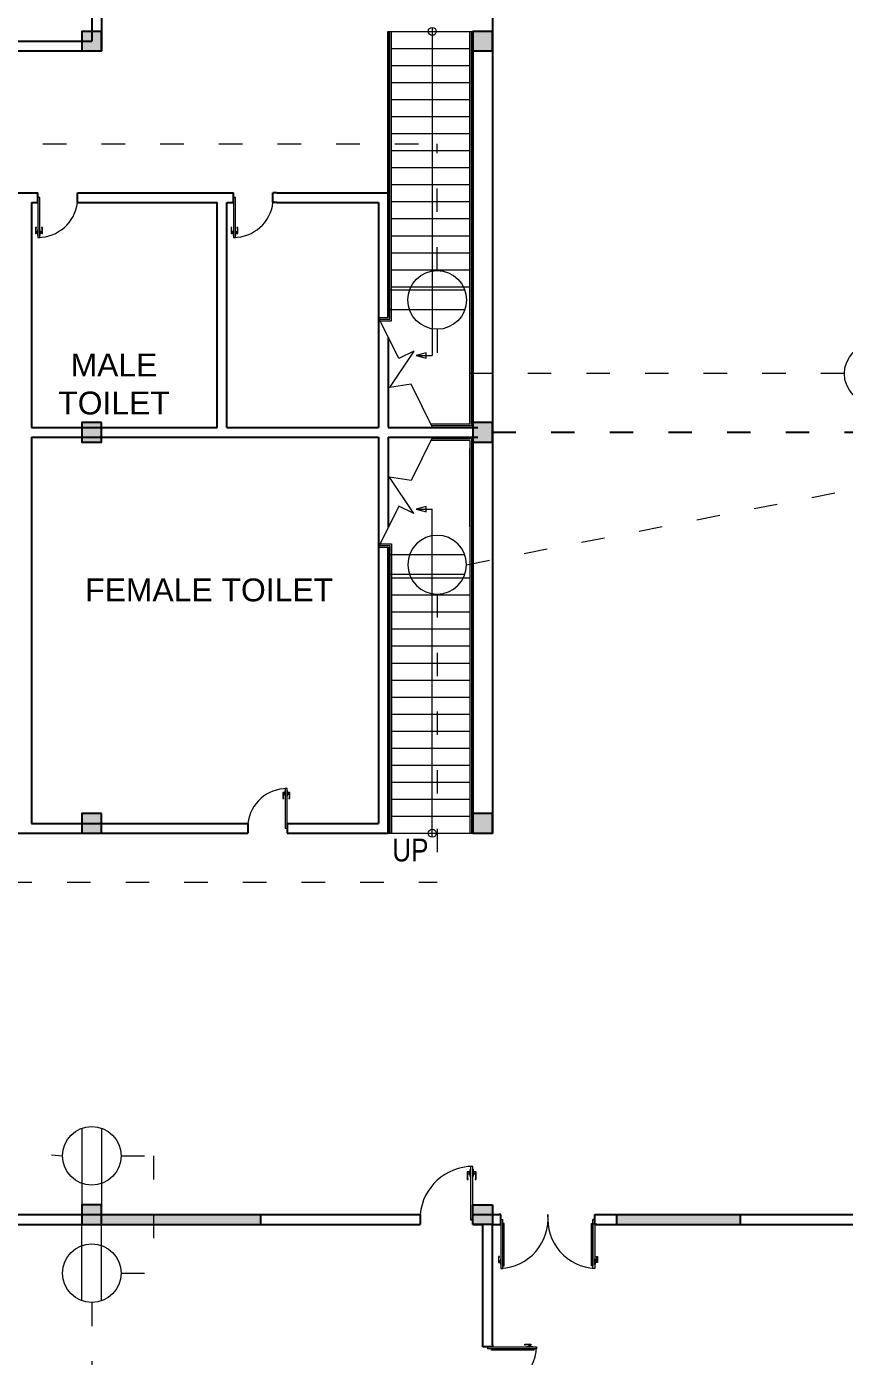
# Model space of a CAD drawing. Header units: millimetres. Extents: x 3339 to 2017737, y 4955 to 2748989.
# Drawn here: x 1141224 to 1153774, y 1247534 to 1267933 of the extents above; entities that cross this region are included whole.
import ezdxf

# ---------------------------------------------------------------- set-up
doc = ezdxf.new("R2010")
doc.units = ezdxf.units.MM
doc.header["$LTSCALE"] = 30
doc.linetypes.add('ACAD_ISO03W100', pattern=[30, 12, -18])
for name, color, linetype, lineweight in [('A-DETL-GENF', 92, 'Continuous', 13), ('A-DOOR', 31, 'Continuous', 13), ('outlet', 3, 'Continuous', 13), ('power lines', 3, 'ACAD_ISO03W100', 13), ('STAIR', 1, 'Continuous', 5), ('T-WAL', 4, 'Continuous', 5)]:
    doc.layers.add(name, color=color, linetype=linetype, lineweight=lineweight)
doc.layers.add('broken line', color=7, linetype='ACAD_ISO03W100', plot=False)
doc.layers.add('TEXT', color=7, linetype='Continuous')
doc.layers.add('window', color=92, linetype='Continuous')
doc.styles.add('Arial Narrow', font='ARIALN.TTF', dxfattribs={"height": 200})
doc.styles.get("Standard").update_dxf_attribs({"font": 'arial.ttf'})

# ---------------------------------------------------------------- blocks, each defined once
blk = doc.blocks.new('single door no base 1')
at = {"color": 0}
blk.add_line((51788, 22093), (51785, 22093), dxfattribs=at)
at = {"layer": 'A-DETL-GENF'}
for p, q in [((51748, 22864), (51741, 22858)), ((51741, 22858), (51741, 22756)), ((51748, 22750), (51748, 22864)), ((51788, 22864), (51788, 22750)), ((51794, 22858), (51788, 22864)), ((51794, 22756), (51794, 22858)), ((51710, 22826), (51697, 22826)), ((51697, 22826), (51697, 22788)), ((51708, 22788), (51697, 22788)), ((51697, 22788), (51697, 22706)), ((51697, 22788), (51710, 22788)), ((51708, 22718), (51697, 22706)), ((51697, 22706), (51716, 22706)), ((51708, 22718), (51708, 22788)), ((51716, 22718), (51708, 22718)), ((51710, 22788), (51710, 22826)), ((51741, 22823), (51710, 22823)), ((51710, 22823), (51710, 22791)), ((51710, 22791), (51741, 22791)), ((51716, 22706), (51716, 22718)), ((51741, 22791), (51741, 22823)), ((51741, 22756), (51748, 22750)), ((51788, 22750), (51794, 22756)), ((51826, 22823), (51794, 22823)), ((51794, 22823), (51794, 22791)), ((51794, 22791), (51826, 22791)), ((51827, 22718), (51819, 22718)), ((51819, 22718), (51819, 22706)), ((51819, 22706), (51839, 22706)), ((51839, 22826), (51826, 22826)), ((51826, 22826), (51826, 22788)), ((51826, 22791), (51826, 22823)), ((51826, 22788), (51839, 22788)), ((51839, 22788), (51827, 22788)), ((51827, 22788), (51827, 22718)), ((51827, 22718), (51839, 22706)), ((51839, 22788), (51839, 22826)), ((51839, 22706), (51839, 22788))]:
    blk.add_line(p, q, dxfattribs=at)
at = {"layer": 'A-DOOR', "lineweight": 18}
for p, q in [((51788, 22907), (51748, 22907)), ((51748, 22907), (51748, 22093)), ((51788, 22093), (51788, 22907)), ((51748, 22093), (51788, 22093))]:
    blk.add_line(p, q, dxfattribs=at)
at = {"layer": 'A-DOOR'}
blk.add_arc((51788, 22093), 814, 90, 174.7134, dxfattribs=at)
blk = doc.blocks.new('Poste with lines')
h = blk.add_hatch(color=2)
h.dxf.hatch_style = 1
h.paths.add_polyline_path([(13203, 12318), (12903, 12318), (12903, 12018), (13203, 12018)])
at = {"color": 0}
for p, q in [((12903, 12018), (12903, 12318)), ((12903, 12318), (13203, 12318)), ((13203, 12318), (13203, 12018)), ((12903, 12018), (12903, 12168)), ((12903, 12018), (13053, 12018)), ((13053, 12018), (12903, 12018)), ((13203, 12018), (12903, 12018))]:
    blk.add_line(p, q, dxfattribs=at)
blk = doc.blocks.new('outet')
at = {"layer": 'outlet', "linetype": 'ByBlock'}
for p, q in [((151671, 60292), (151671, 59118)), ((151971, 60292), (151971, 59118))]:
    blk.add_line(p, q, dxfattribs=at)
blk.add_circle((151821, 59868), 450, dxfattribs=at)

msp = doc.modelspace()

# ---------------------------------------------------------------- hatches: boundary and pattern name
h = msp.add_hatch(color=2)
h.dxf.hatch_style = 1
h.paths.add_polyline_path([(1142374.279, 1267859.357), (1142074.279, 1267859.357), (1142074.279, 1267559.357), (1142374.279, 1267559.357)])
h = msp.add_hatch(color=2)
h.dxf.hatch_style = 1
h.paths.add_polyline_path([(1148374.279, 1267859.357), (1148074.279, 1267859.357), (1148074.279, 1267559.357), (1148374.279, 1267559.357)])
h = msp.add_hatch(color=2)
h.dxf.hatch_style = 1
h.paths.add_polyline_path([(1142374.279, 1261859.357), (1142074.279, 1261859.357), (1142074.279, 1261559.357), (1142374.279, 1261559.357)])
h = msp.add_hatch(color=2)
h.dxf.hatch_style = 1
h.paths.add_polyline_path([(1148374.279, 1261859.357), (1148074.279, 1261859.357), (1148074.279, 1261559.357), (1148374.279, 1261559.357)])
h = msp.add_hatch(color=2)
h.dxf.hatch_style = 1
h.paths.add_polyline_path([(1142374.279, 1255859.357), (1142074.279, 1255859.357), (1142074.279, 1255559.357), (1142374.279, 1255559.357)])
h = msp.add_hatch(color=2)
h.dxf.hatch_style = 1
h.paths.add_polyline_path([(1148374.279, 1255859.357), (1148074.279, 1255859.357), (1148074.279, 1255559.357), (1148374.279, 1255559.357)])
h = msp.add_hatch(color=2)
h.dxf.hatch_style = 1
h.paths.add_polyline_path([(1142374.279, 1249859.357), (1142074.279, 1249859.357), (1142074.279, 1249559.357), (1142374.279, 1249559.357)])
at = {"layer": 'window'}
h = msp.add_hatch(color=256, dxfattribs=at)
h.dxf.hatch_style = 1
h.paths.add_polyline_path([(1140174.279, 1238859.357), (1138274.279, 1238859.357), (1138274.279, 1238709.357), (1140174.279, 1238709.357)])
h.paths.add_polyline_path([(1146174.279, 1238859.357), (1144274.279, 1238859.357), (1144274.279, 1238709.357), (1145224.279, 1238709.357), (1146174.279, 1238709.357)])
h.paths.add_polyline_path([(1152174.279, 1238859.357), (1150274.279, 1238859.357), (1150274.279, 1238709.357), (1152174.279, 1238709.357)])
h.paths.add_polyline_path([(1158174.279, 1238859.357), (1156274.279, 1238859.357), (1156274.279, 1238709.357), (1158174.279, 1238709.357)])
h.paths.add_polyline_path([(1164174.279, 1238859.357), (1162274.279, 1238859.357), (1162274.279, 1238709.357), (1164174.279, 1238709.357)])
h.paths.add_polyline_path([(1170674.279, 1238859.357), (1168774.279, 1238859.357), (1168774.279, 1238709.357), (1170674.279, 1238709.357)])
h.paths.add_polyline_path([(1176374.279, 1238859.357), (1175274.279, 1238859.357), (1175274.279, 1238709.357), (1176374.279, 1238709.357)])
h.paths.add_polyline_path([(1176624.279, 1249709.357), (1175274.279, 1249709.357), (1175274.279, 1249559.357), (1176624.279, 1249559.357)])
h.paths.add_polyline_path([(1170674.279, 1249709.357), (1168774.279, 1249709.357), (1168774.279, 1249559.357), (1170674.279, 1249559.357)])
h.paths.add_polyline_path([(1164174.279, 1249709.357), (1162274.279, 1249709.357), (1162274.279, 1249559.357), (1164174.279, 1249559.357)])
h.paths.add_polyline_path([(1158174.279, 1249709.357), (1156274.279, 1249709.357), (1156274.279, 1249559.357), (1158174.279, 1249559.357)])
h.paths.add_polyline_path([(1152174.279, 1249709.357), (1150274.279, 1249709.357), (1150274.279, 1249559.357), (1152174.279, 1249559.357)])
h.paths.add_polyline_path([(1144819.011, 1249709.357), (1142374.279, 1249709.357), (1142374.279, 1249559.357), (1144819.011, 1249559.357)])

# ---------------------------------------------------------------- linework, layer by layer
at = {"color": 0}
for p, q in [((1148374.279, 1279259.357), (1148374.279, 1255559.357)), ((1142224.279, 1270184.357), (1142224.279, 1267709.357)), ((1142374.279, 1270034.357), (1142374.279, 1267559.357)), ((1146774.279, 1263470.469), (1146774.279, 1267859.357)), ((1148074.279, 1261784.357), (1148074.279, 1267859.357)), ((1136224.279, 1267709.357), (1142224.279, 1267709.357)), ((1146774.279, 1267742.691), (1146774.279, 1264142.691)), ((1136224.279, 1267559.357), (1142374.279, 1267559.357)), ((1139205.155, 1265384.357), (1141399.279, 1265384.357)), ((1141299.279, 1265234.357), (1141299.279, 1261784.357)), ((1141299.279, 1265234.357), (1141399.279, 1265234.357)), ((1141399.279, 1265234.357), (1141399.279, 1265384.357)), ((1142005.155, 1265384.357), (1144399.279, 1265384.357)), ((1142005.155, 1265234.357), (1144149.279, 1265234.357)), ((1144149.279, 1261784.357), (1144149.279, 1265234.357)), ((1144299.279, 1265234.357), (1144399.279, 1265234.357)), ((1144299.279, 1261784.357), (1144299.279, 1265234.357)), ((1144399.279, 1265234.357), (1144399.279, 1265384.357)), ((1145066.779, 1265384.357), (1146774.279, 1265384.357)), ((1145066.779, 1265234.357), (1146624.279, 1265234.357)), ((1146624.279, 1265234.357), (1146624.279, 1261784.357)), ((1146774.279, 1265384.357), (1146774.279, 1263470.469)), ((1146774.279, 1263165.987), (1146774.279, 1261784.357)), ((1141299.279, 1261784.357), (1144149.279, 1261784.357)), ((1144299.279, 1261784.357), (1146624.279, 1261784.357)), ((1146774.279, 1261784.357), (1148149.279, 1261784.357)), ((1141299.279, 1261634.357), (1141299.279, 1255709.357)), ((1141299.279, 1261634.357), (1146624.279, 1261634.357)), ((1146624.279, 1261634.357), (1146624.279, 1255709.357)), ((1146774.279, 1261634.357), (1146774.279, 1260252.728)), ((1146774.279, 1261634.357), (1148149.279, 1261634.357)), ((1148074.279, 1261634.357), (1148074.279, 1255559.357)), ((1146774.279, 1259948.246), (1146774.279, 1255559.357)), ((1141299.279, 1255709.357), (1144585.279, 1255709.357)), ((1145224.279, 1255709.357), (1146624.279, 1255709.357)), ((1145224.279, 1255709.357), (1145224.279, 1255559.357)), ((1145224.279, 1255709.357), (1145224.279, 1255559.357)), ((1139305.155, 1255559.357), (1144556.779, 1255559.357)), ((1145224.279, 1255559.357), (1146774.279, 1255559.357)), ((1148149.279, 1255559.357), (1148299.279, 1255559.357)), ((1136374.279, 1249709.357), (1147263.742, 1249709.357)), ((1147263.742, 1249709.357), (1147263.742, 1249559.357)), ((1148074.279, 1249709.357), (1148474.279, 1249709.357)), ((1149974.279, 1249709.357), (1176724.279, 1249709.357)), ((1139224.279, 1249559.357), (1147263.742, 1249559.357)), ((1142224.279, 1249559.357), (1142374.279, 1249559.357)), ((1142374.279, 1249559.357), (1147263.742, 1249559.357)), ((1148034.279, 1249634.357), (1148074.279, 1249634.357)), ((1148224.279, 1247709.357), (1148224.279, 1249559.357)), ((1148374.279, 1249559.357), (1148502.779, 1249559.357)), ((1148374.279, 1247709.357), (1148374.279, 1249559.357)), ((1148374.279, 1249559.357), (1148474.279, 1249559.357)), ((1149945.779, 1249559.357), (1176624.279, 1249559.357))]:
    msp.add_line(p, q, dxfattribs=at)
for p, q in [((1148074.279, 1267859.357), (1148074.279, 1261784.357)), ((1142005.155, 1265234.357), (1142005.155, 1265384.357)), ((1145066.779, 1265384.357), (1145005.155, 1265384.357)), ((1145005.155, 1265234.357), (1145005.155, 1265384.357)), ((1145066.779, 1265234.357), (1145005.155, 1265234.357)), ((1146774.279, 1263470.469), (1146774.279, 1265384.357)), ((1148074.279, 1261634.357), (1148074.279, 1255559.357)), ((1146774.279, 1255559.357), (1146774.279, 1259948.246)), ((1144556.779, 1255709.357), (1144618.404, 1255709.357)), ((1144618.404, 1255709.357), (1144618.404, 1255559.357)), ((1144556.779, 1255559.357), (1144618.404, 1255559.357)), ((1148502.779, 1249709.357), (1148474.279, 1249709.357)), ((1148502.779, 1249559.357), (1148502.779, 1249709.357)), ((1149945.779, 1249559.357), (1149945.779, 1249709.357)), ((1149945.779, 1249709.357), (1149974.279, 1249709.357)), ((1148474.279, 1249559.357), (1148502.779, 1249559.357)), ((1149974.279, 1249559.357), (1149945.779, 1249559.357)), ((1148224.279, 1247680.857), (1148224.279, 1247709.357)), ((1148374.279, 1247680.857), (1148224.279, 1247680.857)), ((1148374.279, 1247709.357), (1148374.279, 1247680.857))]:
    msp.add_line(p, q)
for points in [[(1142374.279, 1267859.357), (1142074.279, 1267859.357), (1142074.279, 1267559.357), (1142374.279, 1267559.357), (1142374.279, 1267859.357)], [(1148374.279, 1267859.357), (1148074.279, 1267859.357), (1148074.279, 1267559.357), (1148374.279, 1267559.357), (1148374.279, 1267859.357)], [(1142374.279, 1261859.357), (1142074.279, 1261859.357), (1142074.279, 1261559.357), (1142374.279, 1261559.357), (1142374.279, 1261859.357)], [(1148374.279, 1261859.357), (1148074.279, 1261859.357), (1148074.279, 1261559.357), (1148374.279, 1261559.357), (1148374.279, 1261859.357)], [(1142374.279, 1255859.357), (1142074.279, 1255859.357), (1142074.279, 1255559.357), (1142374.279, 1255559.357), (1142374.279, 1255859.357)], [(1148374.279, 1255859.357), (1148074.279, 1255859.357), (1148074.279, 1255559.357), (1148374.279, 1255559.357), (1148374.279, 1255859.357)], [(1142374.279, 1249859.357), (1142074.279, 1249859.357), (1142074.279, 1249559.357), (1142374.279, 1249559.357), (1142374.279, 1249859.357)]]:
    msp.add_lwpolyline(points, close=True)
at = {"layer": 'A-DETL-GENF'}
for p, q in [((1141361.179, 1264849.95), (1141361.179, 1264788.145)), ((1141375.55, 1264849.95), (1141361.179, 1264849.95)), ((1141369.765, 1264841.059), (1141361.179, 1264849.645)), ((1141361.179, 1264788.145), (1141369.765, 1264788.145)), ((1141370.704, 1264788.145), (1141361.179, 1264788.145)), ((1141361.179, 1264788.145), (1141361.179, 1264759.57)), ((1141369.765, 1264788.145), (1141369.765, 1264841.059)), ((1141369.765, 1264841.059), (1141375.55, 1264841.059)), ((1141370.704, 1264759.57), (1141370.704, 1264788.145)), ((1141370.704, 1264785.764), (1141370.704, 1264761.951)), ((1141394.517, 1264785.764), (1141370.704, 1264785.764)), ((1141375.55, 1264841.059), (1141375.55, 1264849.95)), ((1141399.279, 1264816.72), (1141394.517, 1264811.957)), ((1141394.517, 1264811.957), (1141394.517, 1264735.757)), ((1141394.517, 1264761.951), (1141394.517, 1264785.764)), ((1141399.279, 1264730.995), (1141399.279, 1264816.72)), ((1141434.042, 1264811.957), (1141429.279, 1264816.72)), ((1141429.279, 1264816.72), (1141429.279, 1264730.995)), ((1141434.042, 1264735.757), (1141434.042, 1264811.957)), ((1141457.854, 1264785.764), (1141434.042, 1264785.764)), ((1141434.042, 1264785.764), (1141434.042, 1264761.951)), ((1141467.379, 1264849.95), (1141453.009, 1264849.95)), ((1141453.009, 1264849.95), (1141453.009, 1264841.059)), ((1141453.009, 1264841.059), (1141458.794, 1264841.059)), ((1141457.854, 1264788.145), (1141457.854, 1264759.57)), ((1141467.379, 1264788.145), (1141457.854, 1264788.145)), ((1141457.854, 1264761.951), (1141457.854, 1264785.764)), ((1141458.794, 1264841.059), (1141467.379, 1264849.645)), ((1141458.794, 1264841.059), (1141458.794, 1264788.145)), ((1141458.794, 1264788.145), (1141467.379, 1264788.145)), ((1141467.379, 1264788.145), (1141467.379, 1264849.95)), ((1141467.379, 1264759.57), (1141467.379, 1264788.145)), ((1144361.179, 1264849.95), (1144361.179, 1264788.145)), ((1144375.55, 1264849.95), (1144361.179, 1264849.95)), ((1144369.765, 1264841.059), (1144361.179, 1264849.645)), ((1144361.179, 1264788.145), (1144369.765, 1264788.145)), ((1144370.704, 1264788.145), (1144361.179, 1264788.145)), ((1144361.179, 1264788.145), (1144361.179, 1264759.57)), ((1144369.765, 1264788.145), (1144369.765, 1264841.059)), ((1144369.765, 1264841.059), (1144375.55, 1264841.059)), ((1144370.704, 1264759.57), (1144370.704, 1264788.145)), ((1144370.704, 1264785.764), (1144370.704, 1264761.951)), ((1144394.517, 1264785.764), (1144370.704, 1264785.764)), ((1144375.55, 1264841.059), (1144375.55, 1264849.95)), ((1144399.279, 1264816.72), (1144394.517, 1264811.957)), ((1144394.517, 1264811.957), (1144394.517, 1264735.757)), ((1144394.517, 1264761.951), (1144394.517, 1264785.764)), ((1144399.279, 1264730.995), (1144399.279, 1264816.72)), ((1144434.042, 1264811.957), (1144429.279, 1264816.72)), ((1144429.279, 1264816.72), (1144429.279, 1264730.995)), ((1144434.042, 1264735.757), (1144434.042, 1264811.957)), ((1144457.854, 1264785.764), (1144434.042, 1264785.764)), ((1144434.042, 1264785.764), (1144434.042, 1264761.951)), ((1144467.379, 1264849.95), (1144453.009, 1264849.95)), ((1144453.009, 1264849.95), (1144453.009, 1264841.059)), ((1144453.009, 1264841.059), (1144458.794, 1264841.059)), ((1144457.854, 1264788.145), (1144457.854, 1264759.57)), ((1144467.379, 1264788.145), (1144457.854, 1264788.145)), ((1144457.854, 1264761.951), (1144457.854, 1264785.764)), ((1144458.794, 1264841.059), (1144467.379, 1264849.645)), ((1144458.794, 1264841.059), (1144458.794, 1264788.145)), ((1144458.794, 1264788.145), (1144467.379, 1264788.145)), ((1144467.379, 1264788.145), (1144467.379, 1264849.95)), ((1144467.379, 1264759.57), (1144467.379, 1264788.145)), ((1141361.179, 1264759.57), (1141370.704, 1264759.57)), ((1141370.704, 1264761.951), (1141394.517, 1264761.951)), ((1141394.517, 1264735.757), (1141399.279, 1264730.995)), ((1141429.279, 1264730.995), (1141434.042, 1264735.757)), ((1141434.042, 1264761.951), (1141457.854, 1264761.951)), ((1141457.854, 1264759.57), (1141467.379, 1264759.57)), ((1144361.179, 1264759.57), (1144370.704, 1264759.57)), ((1144370.704, 1264761.951), (1144394.517, 1264761.951)), ((1144394.517, 1264735.757), (1144399.279, 1264730.995)), ((1144429.279, 1264730.995), (1144434.042, 1264735.757)), ((1144434.042, 1264761.951), (1144457.854, 1264761.951)), ((1144457.854, 1264759.57), (1144467.379, 1264759.57)), ((1145165.704, 1256184.145), (1145156.179, 1256184.145)), ((1145156.179, 1256184.145), (1145156.179, 1256155.57)), ((1145164.765, 1256155.57), (1145156.179, 1256155.57)), ((1145156.179, 1256155.57), (1145156.179, 1256093.765)), ((1145156.179, 1256155.57), (1145165.704, 1256155.57)), ((1145164.765, 1256102.655), (1145156.179, 1256094.07)), ((1145156.179, 1256093.765), (1145170.55, 1256093.765)), ((1145164.765, 1256102.655), (1145164.765, 1256155.57)), ((1145170.55, 1256102.655), (1145164.765, 1256102.655)), ((1145165.704, 1256155.57), (1145165.704, 1256184.145)), ((1145189.517, 1256181.764), (1145165.704, 1256181.764)), ((1145165.704, 1256181.764), (1145165.704, 1256157.951)), ((1145165.704, 1256157.951), (1145189.517, 1256157.951)), ((1145170.55, 1256093.765), (1145170.55, 1256102.655)), ((1145194.279, 1256212.72), (1145189.517, 1256207.957)), ((1145189.517, 1256207.957), (1145189.517, 1256131.757)), ((1145189.517, 1256157.951), (1145189.517, 1256181.764)), ((1145189.517, 1256131.757), (1145194.279, 1256126.995)), ((1145194.279, 1256126.995), (1145194.279, 1256212.72)), ((1145224.279, 1256212.72), (1145224.279, 1256126.995)), ((1145229.042, 1256207.957), (1145224.279, 1256212.72)), ((1145224.279, 1256126.995), (1145229.042, 1256131.757)), ((1145229.042, 1256131.757), (1145229.042, 1256207.957)), ((1145252.854, 1256181.764), (1145229.042, 1256181.764)), ((1145229.042, 1256181.764), (1145229.042, 1256157.951)), ((1145229.042, 1256157.951), (1145252.854, 1256157.951)), ((1145253.794, 1256102.655), (1145248.009, 1256102.655)), ((1145248.009, 1256102.655), (1145248.009, 1256093.765)), ((1145248.009, 1256093.765), (1145262.379, 1256093.765)), ((1145262.379, 1256184.145), (1145252.854, 1256184.145)), ((1145252.854, 1256184.145), (1145252.854, 1256155.57)), ((1145252.854, 1256157.951), (1145252.854, 1256181.764)), ((1145252.854, 1256155.57), (1145262.379, 1256155.57)), ((1145262.379, 1256155.57), (1145253.794, 1256155.57)), ((1145253.794, 1256155.57), (1145253.794, 1256102.655)), ((1145253.794, 1256102.655), (1145262.379, 1256094.07)), ((1145262.379, 1256155.57), (1145262.379, 1256184.145)), ((1145262.379, 1256093.765), (1145262.379, 1256155.57)), ((1148532.779, 1249573.652), (1148532.779, 1248924.152)), ((1148555.279, 1249573.652), (1148532.779, 1249573.652)), ((1148555.279, 1248924.152), (1148555.279, 1249573.652)), ((1149893.279, 1248924.152), (1149893.279, 1249573.652)), ((1149893.279, 1249573.652), (1149915.779, 1249573.652)), ((1149915.779, 1249573.652), (1149915.779, 1248924.152)), ((1148464.679, 1249063.575), (1148464.679, 1249001.77)), ((1148479.05, 1249063.575), (1148464.679, 1249063.575)), ((1148473.265, 1249054.684), (1148464.679, 1249063.27)), ((1148464.679, 1249001.77), (1148473.265, 1249001.77)), ((1148474.204, 1249001.77), (1148464.679, 1249001.77)), ((1148464.679, 1249001.77), (1148464.679, 1248973.195)), ((1148464.679, 1248973.195), (1148474.204, 1248973.195)), ((1148473.265, 1249001.77), (1148473.265, 1249054.684)), ((1148473.265, 1249054.684), (1148479.05, 1249054.684)), ((1148474.204, 1248973.195), (1148474.204, 1249001.77)), ((1148474.204, 1248999.389), (1148474.204, 1248975.576)), ((1148498.017, 1248999.389), (1148474.204, 1248999.389)), ((1148474.204, 1248975.576), (1148498.017, 1248975.576)), ((1148479.05, 1249054.684), (1148479.05, 1249063.575)), ((1148502.779, 1249030.345), (1148498.017, 1249025.582)), ((1148498.017, 1249025.582), (1148498.017, 1248949.382)), ((1148498.017, 1248975.576), (1148498.017, 1248999.389)), ((1148498.017, 1248949.382), (1148502.779, 1248944.62)), ((1148502.779, 1248944.62), (1148502.779, 1249030.345)), ((1148532.779, 1248924.152), (1148555.279, 1248924.152)), ((1149915.779, 1248924.152), (1149893.279, 1248924.152)), ((1149945.779, 1248944.62), (1149945.779, 1249030.345)), ((1149945.779, 1249030.345), (1149950.542, 1249025.582)), ((1149950.542, 1248949.382), (1149945.779, 1248944.62)), ((1149950.542, 1249025.582), (1149950.542, 1248949.382)), ((1149950.542, 1248975.576), (1149950.542, 1248999.389)), ((1149950.542, 1248999.389), (1149974.354, 1248999.389)), ((1149974.354, 1248975.576), (1149950.542, 1248975.576)), ((1149969.509, 1249054.684), (1149969.509, 1249063.575)), ((1149969.509, 1249063.575), (1149983.879, 1249063.575)), ((1149975.294, 1249054.684), (1149969.509, 1249054.684)), ((1149974.354, 1249001.77), (1149983.879, 1249001.77)), ((1149974.354, 1248973.195), (1149974.354, 1249001.77)), ((1149974.354, 1248999.389), (1149974.354, 1248975.576)), ((1149983.879, 1248973.195), (1149974.354, 1248973.195)), ((1149975.294, 1249054.684), (1149983.879, 1249063.27)), ((1149975.294, 1249001.77), (1149975.294, 1249054.684)), ((1149983.879, 1249001.77), (1149975.294, 1249001.77)), ((1149983.879, 1249063.575), (1149983.879, 1249001.77)), ((1149983.879, 1249001.77), (1149983.879, 1248973.195)), ((1148359.985, 1247650.857), (1149009.485, 1247650.857)), ((1148359.985, 1247628.357), (1148359.985, 1247650.857)), ((1148870.062, 1247718.957), (1148931.867, 1247718.957)), ((1148870.062, 1247704.587), (1148870.062, 1247718.957)), ((1148878.952, 1247704.587), (1148870.062, 1247704.587)), ((1148878.952, 1247710.372), (1148870.367, 1247718.957)), ((1148931.867, 1247710.372), (1148878.952, 1247710.372)), ((1148878.952, 1247710.372), (1148878.952, 1247704.587)), ((1148903.292, 1247680.857), (1148908.054, 1247685.62)), ((1148989.017, 1247680.857), (1148903.292, 1247680.857)), ((1148908.054, 1247685.62), (1148984.254, 1247685.62)), ((1148931.867, 1247718.957), (1148931.867, 1247710.372)), ((1148931.867, 1247709.432), (1148931.867, 1247718.957)), ((1148931.867, 1247718.957), (1148960.442, 1247718.957)), ((1148960.442, 1247709.432), (1148931.867, 1247709.432)), ((1148934.248, 1247709.432), (1148958.061, 1247709.432)), ((1148934.248, 1247685.62), (1148934.248, 1247709.432)), ((1148958.061, 1247685.62), (1148934.248, 1247685.62)), ((1148958.061, 1247709.432), (1148958.061, 1247685.62)), ((1148960.442, 1247718.957), (1148960.442, 1247709.432)), ((1148984.254, 1247685.62), (1148989.017, 1247680.857)), ((1149009.485, 1247650.857), (1149009.485, 1247628.357)), ((1149009.485, 1247628.357), (1148359.985, 1247628.357))]:
    msp.add_line(p, q, dxfattribs=at)
at = {"layer": 'A-DOOR', "lineweight": 18}
for p, q in [((1141429.279, 1265309.357), (1141399.279, 1265309.357)), ((1141399.279, 1265309.357), (1141399.279, 1264698.857)), ((1141429.279, 1264698.857), (1141429.279, 1265309.357)), ((1144429.279, 1265309.357), (1144399.279, 1265309.357)), ((1144399.279, 1265309.357), (1144399.279, 1264698.857)), ((1144399.279, 1265309.357), (1144399.279, 1265234.357)), ((1144429.279, 1264698.857), (1144429.279, 1265309.357)), ((1141399.279, 1264698.857), (1141429.279, 1264698.857)), ((1144399.279, 1264698.857), (1144429.279, 1264698.857)), ((1145224.279, 1256244.857), (1145194.279, 1256244.857)), ((1145194.279, 1256244.857), (1145194.279, 1255634.357)), ((1145224.279, 1255634.357), (1145224.279, 1256244.857)), ((1145194.279, 1255634.357), (1145224.279, 1255634.357)), ((1145224.279, 1255634.357), (1145224.279, 1255709.357)), ((1148502.779, 1249634.357), (1148502.779, 1248884.357)), ((1148502.779, 1249634.357), (1148532.779, 1249634.357)), ((1148532.779, 1248884.357), (1148532.779, 1249634.357)), ((1149915.779, 1248884.357), (1149915.779, 1249634.357)), ((1149945.779, 1249634.357), (1149915.779, 1249634.357)), ((1149945.779, 1249634.357), (1149945.779, 1248884.357)), ((1148502.779, 1248884.357), (1148532.779, 1248884.357)), ((1149945.779, 1248884.357), (1149915.779, 1248884.357)), ((1148299.279, 1247680.857), (1149049.279, 1247680.857)), ((1148299.279, 1247680.857), (1148299.279, 1247650.857)), ((1149049.279, 1247650.857), (1148299.279, 1247650.857)), ((1149049.279, 1247680.857), (1149049.279, 1247650.857))]:
    msp.add_line(p, q, dxfattribs=at)
at = {"layer": 'A-DOOR'}
for centre, radius, start, end in [((1141399.279, 1265309.357), 610.5, 270, 352.94338), ((1144399.279, 1265309.357), 610.5, 270, 352.94338), ((1145224.279, 1255634.357), 610.5, 90, 172.94338), ((1148467.022, 1249643.621), 760.105, 272.6963499, 4.961307), ((1149981.537, 1249643.621), 760.105, 175.038693, 267.3036501), ((1148290.015, 1247716.615), 760.105, 265.038693, 357.3036501)]:
    msp.add_arc(centre, radius, start, end, dxfattribs=at)
at = {"layer": 'broken line'}
msp.add_line((1148374.279, 1261709.357), (1179924.279, 1261709.357), dxfattribs=at)
at = {"layer": 'power lines'}
for p, q in [((1140575.942, 1266134.357), (1147524.279, 1266134.357)), ((1147524.279, 1264189.884), (1147524.279, 1266134.357)), ((1147524.279, 1263289.884), (1147524.279, 1262609.357)), ((1153774.279, 1262609.357), (1147524.279, 1262609.357)), ((1147974.279, 1259678.83), (1153774.279, 1260809.357)), ((1147524.279, 1259228.83), (1147524.279, 1254809.357)), ((1140944.845, 1254809.357), (1147524.279, 1254809.357)), ((1137124.279, 1251034.492), (1141774.279, 1250609.357)), ((1142674.279, 1250609.357), (1143174.279, 1250609.357)), ((1143174.279, 1250609.357), (1143174.279, 1248809.357)), ((1142674.279, 1248809.357), (1143174.279, 1248809.357)), ((1142224.279, 1248359.357), (1142224.279, 1244909.357))]:
    msp.add_line(p, q, dxfattribs=at)
at = {"layer": 'STAIR', "color": 1}
for p, q in [((1147449.279, 1267919.737), (1147449.279, 1262888.524)), ((1147354.031, 1262927.324), (1147200.633, 1262888.524)), ((1147200.633, 1262888.524), (1147449.279, 1262888.524)), ((1147200.633, 1262888.524), (1147354.031, 1262846.559)), ((1147354.031, 1262846.559), (1147354.031, 1262927.324)), ((1147354.031, 1260568.991), (1147200.633, 1260530.191)), ((1147200.633, 1260530.191), (1147449.279, 1260530.191)), ((1147200.633, 1260530.191), (1147354.031, 1260488.226)), ((1147354.031, 1260488.226), (1147354.031, 1260568.991)), ((1147449.279, 1255498.978), (1147449.279, 1260530.191))]:
    msp.add_line(p, q, dxfattribs=at)
at = {"layer": 'STAIR'}
for p, q in [((1146934.701, 1262840.35), (1146624.279, 1263470.469)), ((1147164.486, 1262953.551), (1146791.144, 1262394.969)), ((1147454.926, 1261784.357), (1147127.217, 1262449.568)), ((1148024.279, 1261834.357), (1147430.294, 1261834.357)), ((1148049.279, 1261809.357), (1147442.61, 1261809.357)), ((1148074.279, 1261784.357), (1147454.926, 1261784.357)), ((1147454.926, 1261634.357), (1147127.217, 1260969.147)), ((1148024.279, 1261584.357), (1147430.294, 1261584.357)), ((1148049.279, 1261609.357), (1147442.61, 1261609.357)), ((1148074.279, 1261634.357), (1147454.926, 1261634.357)), ((1147164.486, 1260465.164), (1146791.144, 1261023.746)), ((1146934.701, 1260578.365), (1146624.279, 1259948.246))]:
    msp.add_line(p, q, dxfattribs=at)
for points in [[(1147164.486, 1262953.551), (1146934.701, 1262840.35)], [(1147127.217, 1262449.568), (1146791.144, 1262394.969)], [(1147127.217, 1260969.147), (1146791.144, 1261023.746)], [(1147164.486, 1260465.164), (1146934.701, 1260578.365)]]:
    msp.add_lwpolyline(points, dxfattribs=at)
at = {"layer": 'STAIR', "color": 1}
for centre in [(1147449.279, 1267859.357), (1147449.279, 1255559.357)]:
    msp.add_circle(centre, 60.379, dxfattribs=at)
at = {"layer": 'T-WAL', "color": 244, "linetype": 'ByBlock', "true_color": 0x991b1e}
for p, q in [((1146774.279, 1267859.357), (1148074.279, 1267859.357)), ((1146774.279, 1263470.469), (1146774.279, 1267859.357)), ((1146799.279, 1263445.469), (1146799.279, 1267859.357)), ((1146824.279, 1263420.469), (1146824.279, 1267859.357)), ((1148024.279, 1261834.357), (1148024.279, 1267859.357)), ((1148049.279, 1261809.357), (1148049.279, 1267859.357)), ((1148074.279, 1261784.357), (1148074.279, 1267859.357)), ((1146824.279, 1267598.246), (1148024.279, 1267598.246)), ((1146824.279, 1267337.135), (1148024.279, 1267337.135)), ((1146824.279, 1267076.024), (1148024.279, 1267076.024)), ((1146824.279, 1266814.913), (1148024.279, 1266814.913)), ((1146824.279, 1266553.802), (1148024.279, 1266553.802)), ((1146824.279, 1266292.691), (1148024.279, 1266292.691)), ((1146824.279, 1266031.58), (1148024.279, 1266031.58)), ((1146824.279, 1265770.469), (1148024.279, 1265770.469)), ((1146824.279, 1265509.357), (1148024.279, 1265509.357)), ((1146824.279, 1265248.246), (1148024.279, 1265248.246)), ((1146824.279, 1264987.135), (1148024.279, 1264987.135)), ((1146824.279, 1264726.024), (1148024.279, 1264726.024)), ((1146824.279, 1264464.913), (1148024.279, 1264464.913)), ((1146824.279, 1264203.802), (1148024.279, 1264203.802)), ((1146824.279, 1263942.691), (1148024.279, 1263942.691)), ((1146624.279, 1263470.469), (1146774.279, 1263470.469)), ((1146636.595, 1263445.469), (1146799.279, 1263445.469)), ((1146648.911, 1263420.469), (1146824.279, 1263420.469)), ((1148024.279, 1261584.357), (1148024.279, 1255559.357)), ((1148049.279, 1261609.357), (1148049.279, 1255559.357)), ((1148074.279, 1261634.357), (1148074.279, 1255559.357)), ((1148024.279, 1260259.357), (1148024.279, 1261459.357)), ((1148024.279, 1260801.024), (1148024.279, 1259601.024)), ((1146624.279, 1259948.246), (1146774.279, 1259948.246)), ((1146636.595, 1259973.246), (1146799.279, 1259973.246)), ((1146648.911, 1259998.246), (1146824.279, 1259998.246)), ((1146774.279, 1259948.246), (1146774.279, 1255559.357)), ((1146799.279, 1259973.246), (1146799.279, 1255559.357)), ((1146824.279, 1259998.246), (1146824.279, 1255559.357)), ((1146824.279, 1259476.024), (1148024.279, 1259476.024)), ((1146824.279, 1259214.913), (1148024.279, 1259214.913)), ((1146824.279, 1258953.802), (1148024.279, 1258953.802)), ((1146824.279, 1258692.691), (1148024.279, 1258692.691)), ((1146824.279, 1258431.58), (1148024.279, 1258431.58)), ((1146824.279, 1258170.469), (1148024.279, 1258170.469)), ((1146824.279, 1257909.357), (1148024.279, 1257909.357)), ((1146824.279, 1257648.246), (1148024.279, 1257648.246)), ((1146824.279, 1257387.135), (1148024.279, 1257387.135)), ((1146824.279, 1257126.024), (1148024.279, 1257126.024)), ((1146824.279, 1256864.913), (1148024.279, 1256864.913)), ((1146824.279, 1256603.802), (1148024.279, 1256603.802)), ((1146824.279, 1256342.691), (1148024.279, 1256342.691)), ((1146824.279, 1256081.58), (1148024.279, 1256081.58)), ((1146824.279, 1255820.469), (1148024.279, 1255820.469)), ((1146774.279, 1255559.357), (1146824.279, 1255559.357)), ((1146824.279, 1255559.357), (1148074.279, 1255559.357))]:
    msp.add_line(p, q, dxfattribs=at)
at = {"layer": 'window', "color": 0}
msp.add_line((1142374.279, 1249559.357), (1142374.279, 1249709.357), dxfattribs=at)
at = {"layer": 'window'}
for p, q in [((1142374.279, 1249559.357), (1142374.279, 1249709.357)), ((1144819.011, 1249559.357), (1144819.011, 1249709.357)), ((1150274.279, 1249709.357), (1150274.279, 1249559.357)), ((1152174.279, 1249709.357), (1152174.279, 1249559.357))]:
    msp.add_line(p, q, dxfattribs=at)

# ---------------------------------------------------------------- block references
for p, rotation in [((1087656.168, 1415561.028), 270), ((1294045.423, 1308677.468), 180)]:
    msp.add_blockref('outet', p, dxfattribs=dict(rotation=rotation))
for p in [(1002403.136, 1202741.247), (990403.136, 1190741.247)]:
    msp.add_blockref('outet', p)
at = {"xscale": -1, "rotation": 269.9999999999959}
msp.add_blockref('outet', (1087656.168, 1107857.687), dxfattribs=at)
at = {"color": 0}
for name, p in [('single door no base 1', (1096286.539, 1227541.247)), ('Poste with lines', (1135170.789, 1237541.247))]:
    msp.add_blockref(name, p, dxfattribs=at)

# ---------------------------------------------------------------- texts
at = {"layer": 'STAIR', "color": 1, "insert": (1146835.661, 1255476.29), "char_height": 350, "attachment_point": 1, "style": 'Arial Narrow'}
msp.add_mtext_dynamic_manual_height_columns('UP', width=800.09192, gutter_width=1, heights=[136.329], dxfattribs=at)
at = {"layer": 'TEXT', "char_height": 350, "attachment_point": 1}
for s, width, insert in [('\\pxqc;MALE TOILET', 1805.80965, (1141662.798, 1262917.184)), ('\\pxqc;FEMALE TOILET', 4394.73285, (1141827.747, 1259466.905))]:
    msp.add_mtext_dynamic_manual_height_columns(s, width=width, gutter_width=0, heights=[1406.025], dxfattribs=dict(at, insert=insert))

doc.saveas('drawing.dxf')
